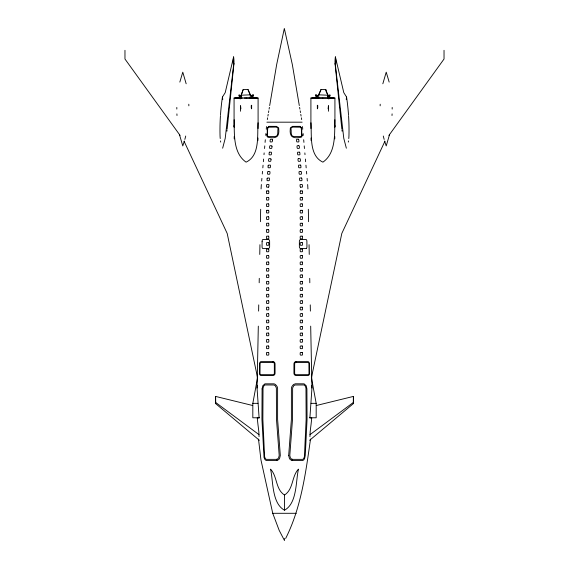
<?xml version="1.0" encoding="UTF-8"?>
<svg xmlns="http://www.w3.org/2000/svg" width="569" height="569" viewBox="0 0 569 569"><rect width="100%" height="100%" fill="white"/><g stroke="black" fill="none" stroke-linecap="round" stroke-linejoin="round"><path stroke-width="0.85" d="M317.36 108.807L317.367 105.308L317.751 105.421L317.73 107.989M240.545 111.24L240.559 105.649L240.9 108.828M392.176 109.056L392.183 107.441M318.697 98.266L318.725 94.731L321.08 89.433L325.845 89.625L327.772 95.101L327.516 98.622M316.279 405.519L353.392 396.422A37.035 9.588 90 0 1 353.47 402.368L353.399 403.585L309.628 440.299M257.935 140.479L257.977 137.997M334.771 138.864L334.807 136.539M234.101 127.2L234.136 125.507M234.144 119.732C234.449 133.978 232.92 152.976 246.085 162.158C260.111 155.607 257.16 135.351 258.034 122.783M259.059 436.601L258.852 431.978A153.658 73.493 83.6 0 0 257.992 424.858L257.252 418.051L259.101 417.781L257.06 388.108L258.312 326.144M258.611 311.094L258.739 304.892M259.187 282.765L259.272 278.341M259.756 254.435L259.948 244.698M260.417 221.682L260.666 209.285M261.071 188.929L261.342 184.527M310.966 122.783C311.84 135.351 308.889 155.607 322.915 162.158C336.08 152.976 334.551 133.978 334.857 119.732M380.149 105.827L380.192 104.212M328.832 99.006L328.939 96.232L327.772 95.101M317.353 98.551L317.466 95.77L318.725 94.731M251.484 107.925L251.633 105.308L251.249 105.421L251.27 107.989M310.688 326.144L311.94 388.108L309.899 417.781L311.748 418.051L311.008 424.858A153.658 73.493 -83.6 0 0 310.148 431.978L309.941 436.601M392.005 115.507L392.098 113.892M252.75 98.217L253.027 94.724L252.472 97.576M329.586 98.43L329.856 94.938L329.302 97.79M261.655 181.013L261.889 178.374M262.281 173.986L262.515 171.354M262.828 167.841L263.056 165.202M263.369 161.696L263.603 159.057M263.995 154.668L264.151 152.912M264.542 148.523L264.777 145.884M265.083 142.378L265.318 139.739M265.709 135.351L265.865 133.594M266.256 129.206L266.491 126.567M227.152 129.135L233.959 63.472M220.48 115.173A222.977 220.857 -90 0 1 222.429 97.05L225.217 92.612L233.61 56.9A35.321 34.986 90 0 1 233.994 62.91A7.553 7.475 -90 0 1 233.61 65.129L225.217 138.345L222.65 148.203M310.51 439.069C305.766 472.747 301.143 507.754 285.659 538.445M226.903 131.211L227.038 130.173M257.06 388.108L257.437 385.448M259.372 440.299L215.601 403.585L215.679 402.368A39.83 10.306 90 0 0 215.608 396.422L252.721 405.519M240.751 98.387L241.235 95.208L243.155 89.625L247.92 89.433L250.275 94.731L250.303 98.266M277.046 460.406L277.124 459.944M267.323 119.561L267.622 117.819M267.914 116.069L268.212 114.326M268.511 112.577L268.803 110.834M269.101 109.092L269.4 107.342M269.692 105.599L276.662 64.589L284.329 28.45L292.338 64.589L299.308 105.599M259.542 417.781L252.821 417.781L252.821 403.343L257.529 377.93M252.401 98.195L253.027 94.724M329.231 98.409L329.856 94.938M251.085 98.444L251.541 95.983L250.282 94.838L247.92 89.433M311.471 377.489L341.813 233.432L384.936 141.219M179.832 82.078L182.777 72.163L186.163 83.771M184.847 139.419L185.722 136.027M382.837 83.771L386.223 72.163L389.168 82.078M389.609 134.334L386.223 145.941L384.637 141.076M184.363 141.076L182.777 145.941L179.391 134.334M241.484 98.622L241.228 95.101L243.155 89.625M321.08 89.433L318.718 94.838L317.459 95.983L317.915 98.444M215.601 403.585L215.53 402.368A37.035 9.588 -90 0 1 215.608 396.422M353.399 403.585L353.321 402.368A39.83 10.306 -90 0 1 353.392 396.422M388.947 135.372L444.033 59.012L444.033 50.321M251.647 98.551L251.534 95.77L250.282 94.838L241.235 95.208L240.068 96.445L241.228 95.101M241.235 95.208L240.061 96.232L240.168 99.006M317.466 95.77L318.718 94.838L327.765 95.208C331.869 100.336 325.02 91.531 325.845 89.625M309.991 434.638L353.47 402.368M284.5 495.016C293.618 489.276 291.52 476.317 298.469 469.126C295.66 480.976 297.331 503.252 284.5 510.208C271.669 503.252 273.34 480.976 270.531 469.126C277.48 476.317 275.382 489.276 284.5 495.016L284.5 510.208M246.043 98.017L244.001 98.017M276.378 459.354L277.629 458.877A3.478 3.329 74.7 0 0 278.611 457.889L279.194 455.485L276.491 419.367L276.363 387.873L275.211 385.718L273.931 385L265.346 384.964A2.347 1.828 -89.5 0 0 264.5 385.227L263.539 386.408L263.027 388.357L262.864 419.367L264.578 456.53L265.168 458.344L266.178 459.368L276.349 459.361M268.333 187.158L268.397 187.158A0.797 0.484 -83.5 0 0 268.881 186.376L268.966 185.245A0.775 0.469 -83.5 0 0 268.547 184.463L267.131 184.463A0.797 0.484 -83.5 0 0 266.591 185.245L266.498 186.376A0.775 0.469 -83.5 0 0 266.854 187.158L268.369 187.158M295.987 362.417L308.049 362.432A1.472 0.989 89 0 1 308.91 363.698L309.003 373.399A1.472 0.989 89 0 1 308.156 374.665L295.987 374.679A1.522 1.316 -90 0 1 294.65 373.399L294.664 363.705A1.522 1.316 -90 0 1 295.987 362.439M322.815 98.017L318.697 98.024M234.072 126.795L234.072 98.053L237.259 98.032M310.909 128.537L310.909 98.053L316.677 98.024M258.091 128.537L258.091 98.053L254.969 98.067M334.928 126.795L334.928 98.053L331.805 98.067M236 98.039L235.367 98.053L236.064 98.067M332.936 98.067L333.633 98.053L333 98.039M250.844 98.088L253.312 98.074M328.498 98.088L330.148 98.074M236.32 98.032L239.848 98.024M241.441 98.024L242.344 98.024M252.743 98.074L255.958 98.074M313.149 98.032L326.023 98.017M329.572 98.074L332.794 98.074M239.293 98.024L249.194 98.017M251.626 98.024L249.457 98.024M266.882 122.179L302.118 122.179M269.692 152.165L271.093 152.165A0.782 0.448 -83.9 0 1 271.491 152.947L271.399 154.078A0.789 0.455 -83.9 0 1 270.887 154.86L269.478 154.86A0.775 0.469 -83.5 0 1 269.059 154.078L269.151 152.947A0.797 0.484 -83.5 0 1 269.692 152.165M299.308 152.165L297.907 152.165A0.782 0.448 83.9 0 0 297.509 152.947L297.601 154.078A0.789 0.455 83.9 0 0 298.113 154.86L299.522 154.86A0.775 0.469 83.5 0 0 299.941 154.078L299.849 152.947A0.797 0.484 83.5 0 0 299.308 152.165M268.155 171.546L269.578 171.546A0.775 0.469 -83.5 0 1 269.991 172.329L269.905 173.46A0.797 0.484 -83.5 0 1 269.365 174.242L267.942 174.242A0.775 0.469 -83.5 0 1 267.522 173.46L267.615 172.329A0.797 0.484 -83.5 0 1 268.155 171.546M300.845 171.546L299.422 171.546A0.775 0.469 83.5 0 0 299.01 172.329L299.095 173.46A0.797 0.484 83.5 0 0 299.635 174.242L301.058 174.242A0.775 0.469 83.5 0 0 301.478 173.46L301.385 172.329A0.797 0.484 83.5 0 0 300.845 171.546M300.631 187.158L302.146 187.158A0.775 0.469 83.5 0 0 302.502 186.376L302.409 185.245A0.797 0.484 83.5 0 0 301.869 184.463L300.453 184.463A0.775 0.469 83.5 0 0 300.034 185.245L300.119 186.376A0.797 0.484 83.5 0 0 300.603 187.151L300.667 187.158M266.918 190.928L268.333 190.928M300.667 190.928L302.082 190.928M266.918 210.302L268.333 210.302M300.667 210.302L302.082 210.302M266.918 229.684L268.333 229.684M300.667 229.684L302.082 229.684M273.006 361.614L261.086 361.614A2.283 1.529 -89 0 0 259.756 362.752L259.663 363.008A2.269 1.472 -89 0 0 259.542 363.89L259.564 374.075A2.283 1.529 -89 0 0 260.965 375.483L273.006 375.483A2.319 2.006 -90 0 0 275.069 373.207L275.047 363.89A2.319 2.006 -90 0 0 273.013 361.635M295.994 361.614L307.914 361.614A2.283 1.529 89 0 1 309.244 362.752L309.337 363.008A2.269 1.472 89 0 1 309.458 363.89L309.436 374.075A2.283 1.529 89 0 1 308.035 375.483L295.994 375.483A2.319 2.006 -90 0 1 293.931 373.207L293.953 363.89A2.319 2.006 -90 0 1 295.987 361.635M252.821 403.343L257.928 403.343M311.072 403.343L316.179 403.343L316.179 417.781L309.458 417.781M258.49 439.069L260.958 459.944L272.736 513.295L296.264 513.295M326.656 98.024L328.868 98.06M329.152 98.024L332.68 98.032M255.851 98.032L246.185 98.017M313.042 98.074L317.865 98.081M329.707 98.024L322.957 98.017M236.206 98.074L239.428 98.074M252.323 98.024L258.091 98.053M331.741 98.032L334.928 98.053M314.031 98.067L310.909 98.053M315.688 98.074L318.156 98.088M237.195 98.067L234.072 98.053M238.852 98.074L240.502 98.088M292.651 459.361L302.822 459.368L303.832 458.344L304.422 456.53L306.136 419.367L305.973 388.357L305.461 386.408L304.5 385.227A2.347 1.828 89.5 0 0 303.654 384.964L295.069 385L293.789 385.718L292.637 387.873L292.509 419.367L289.806 455.485L290.389 457.889A3.478 3.329 -74.7 0 0 291.371 458.877L292.622 459.354M273.013 362.417L260.951 362.432A1.472 0.989 -89 0 0 260.09 363.698L259.997 373.399A1.472 0.989 -89 0 0 260.844 374.665L273.013 374.679A1.522 1.316 -90 0 0 274.35 373.399L274.336 363.705A1.522 1.316 -90 0 0 273.013 362.439M215.53 402.368L259.009 434.638M250.275 94.731L251.534 95.77M180.053 135.372L124.967 59.012L124.967 50.321M348.52 115.173A222.977 220.857 90 0 0 346.571 97.05L343.783 92.612L335.39 56.9A35.321 34.986 -90 0 0 335.006 62.91A7.553 7.475 90 0 0 335.39 65.129L343.783 138.345L346.35 148.203M184.064 141.219L227.187 233.432L257.529 377.489M272.736 513.295L279.201 530.408L284.5 540.55L284.5 538.445M383.278 136.027L384.153 139.419M311.471 377.93L316.179 403.343M316.25 98.217L315.973 94.724L316.528 97.576M239.414 98.43L239.144 94.938L239.698 97.79M315.973 94.724L316.599 98.195M239.144 94.938L239.769 98.409M299.6 107.342L299.899 109.092M300.197 110.834L300.489 112.577M300.788 114.326L301.086 116.069M301.378 117.819L301.677 119.561M291.876 459.944L291.954 460.406M327.765 95.208L328.249 98.387M311.563 385.448L311.94 388.108M341.962 130.173L342.097 131.211M335.041 63.472L341.848 129.135M302.509 126.567L302.744 129.206M303.135 133.594L303.291 135.351M303.682 139.739L303.917 142.378M304.223 145.884L304.458 148.523M304.849 152.912L305.005 154.668M305.397 159.057L305.631 161.696M305.944 165.202L306.172 167.841M306.485 171.354L306.719 173.986M307.111 178.374L307.345 181.013M307.658 184.527L307.929 188.929M176.902 113.892L176.995 115.507M317.367 105.308L317.516 107.925M188.808 104.212L188.851 105.827M308.334 209.285L308.583 221.682M309.052 244.698L309.244 254.435M309.728 278.341L309.813 282.765M310.261 304.892L310.389 311.094M334.864 125.507L334.899 127.2M311.023 137.997L311.065 140.479M234.193 136.539L234.229 138.864M176.817 107.441L176.824 109.056M328.455 111.24L328.441 105.649L328.1 108.828M251.633 105.308L251.64 108.807M266.918 210.31A0.789 0.477 -90 0 0 266.434 211.092L266.441 212.223A0.789 0.477 -90 0 0 266.918 212.998L268.333 213.005A0.789 0.477 -90 0 0 268.817 212.223L268.817 211.092A0.789 0.477 -90 0 0 268.333 210.31M268.333 190.928A0.789 0.477 -90 0 1 268.817 191.71L268.817 192.841A0.789 0.477 -90 0 1 268.333 193.616L266.918 193.624A0.789 0.477 -90 0 1 266.434 192.841L266.441 191.71A0.789 0.477 -90 0 1 266.918 190.928M266.918 229.691A0.789 0.477 -90 0 0 266.434 230.466L266.441 231.604A0.789 0.477 -90 0 0 266.918 232.38L268.333 232.387A0.789 0.477 -90 0 0 268.817 231.604L268.817 230.466A0.789 0.477 -90 0 0 268.333 229.691M302.082 229.691A0.789 0.477 -90 0 1 302.566 230.466L302.559 231.604A0.789 0.477 -90 0 1 302.082 232.38L300.667 232.387A0.789 0.477 -90 0 1 300.183 231.604L300.183 230.466A0.789 0.477 -90 0 1 300.667 229.691M302.082 190.928A0.789 0.477 -90 0 1 302.566 191.71L302.559 192.841A0.789 0.477 -90 0 1 302.082 193.616L300.667 193.624A0.789 0.477 -90 0 1 300.183 192.841L300.183 191.71A0.789 0.477 -90 0 1 300.667 190.928M302.082 210.31A0.789 0.477 -90 0 1 302.566 211.092L302.559 212.223A0.789 0.477 -90 0 1 302.082 212.998L300.667 213.005A0.789 0.477 -90 0 1 300.183 212.223L300.183 211.092A0.789 0.477 -90 0 1 300.667 210.31M348.769 138.552A47.661 47.213 90 0 0 348.975 134.981A222.977 220.857 90 0 0 348.577 115.962M348.484 140.92A47.661 47.213 90 0 1 348.292 142.094M335.39 65.129A7.553 7.475 -90 0 0 335.774 62.91A35.321 34.986 -90 0 0 335.39 56.9M346.229 99.404A222.977 220.857 -90 0 1 346.571 97.05M220.708 142.094A47.661 47.213 -90 0 1 220.516 140.92M220.231 138.552A47.661 47.213 -90 0 1 220.025 134.981A222.977 220.857 -90 0 1 220.423 115.962M233.61 65.129A7.553 7.475 90 0 1 233.226 62.91A35.321 34.986 90 0 1 233.61 56.9M222.429 97.05A222.977 220.857 -90 0 1 222.771 99.404M262.089 388.897L261.946 419.367L264.023 457.405L264.905 459.503L266.178 460.52L276.001 460.563L278.234 459.88A4.652 4.46 74.7 0 0 279.557 458.564L280.318 455.449L277.608 419.367L277.608 388.897A5.249 5 -90 0 0 276.982 386.344L275.481 384.473L274.087 383.833L264.898 383.833L262.764 385.789L262.089 388.897M262.103 241.427L262.053 246.597A1.92 0.846 -89.2 0 0 262.658 248.454L268.454 248.518A1.927 1.174 -90 0 0 269.635 246.597L269.628 241.427A1.927 1.174 -90 0 0 268.454 239.506L262.75 239.57A1.92 0.846 -89.2 0 0 262.103 241.427M288.682 455.449L289.443 458.564A4.652 4.46 -74.7 0 0 290.766 459.88L292.999 460.563L302.495 460.563L303.746 459.944L304.593 458.564L305.269 455.449L307.054 419.367L306.911 388.897L306.236 385.789L304.102 383.833L295.403 383.791L293.519 384.473L292.018 386.344A5.249 5 -90 0 0 291.392 388.897L291.392 419.367L288.682 455.449M301.805 135.13L301.115 136.539L293.803 136.553C290.041 136.382 291.677 130.82 290.958 128.658A0.896 0.754 80.2 0 1 291.043 128.139L292.594 127.079L300.667 127.2L301.271 128.48L301.805 135.13M302.103 135.244L301.798 136.78L301.015 137.264C293.127 138.751 289.287 137.186 290.304 128.679A1.522 1.43 74.2 0 1 290.453 127.819L292.494 126.375L300.155 126.354C303.142 127.748 300.909 133.032 302.103 135.244M266.911 134.938L267.11 136.581L267.985 137.264C275.873 138.751 279.713 137.186 278.696 128.679A1.522 1.43 -74.2 0 0 278.547 127.819L276.506 126.375L268.845 126.354C265.936 127.705 268.056 132.769 266.911 134.938M267.21 134.91L267.885 136.539L275.197 136.553C278.959 136.382 277.323 130.82 278.042 128.658A0.896 0.754 -80.2 0 0 277.957 128.139L276.406 127.079L268.333 127.2L267.729 128.48L267.21 134.91M271 159.405L270.915 160.536A0.789 0.455 -83.9 0 1 270.403 161.319L268.966 161.319A0.775 0.469 -83.5 0 1 268.547 160.536L268.639 159.405A0.797 0.484 -83.5 0 1 269.18 158.623L270.659 158.63A0.775 0.448 -83.9 0 1 271 159.405M271.975 146.482L271.89 147.613A0.789 0.455 -83.9 0 1 271.377 148.395L269.991 148.402A0.775 0.469 -83.5 0 1 269.578 147.613L269.663 146.482A0.797 0.484 -83.5 0 1 270.204 145.707L271.584 145.7A0.782 0.448 -83.9 0 1 271.975 146.482M272.466 140.024L272.38 141.155A0.789 0.455 -83.9 0 1 271.868 141.937L270.503 141.937A0.775 0.469 -83.5 0 1 270.09 141.155L270.175 140.024A0.797 0.484 -83.5 0 1 270.723 139.241L272.067 139.241A0.782 0.448 -83.9 0 1 272.466 140.024M267.103 178.787L267.01 179.918A0.775 0.469 -83.5 0 0 267.43 180.7L268.845 180.7A0.797 0.484 -83.5 0 0 269.393 179.918L269.478 178.787A0.775 0.469 -83.5 0 0 269.066 178.005L267.643 178.005A0.797 0.484 -83.5 0 0 267.103 178.787M268.127 165.864L268.035 166.994A0.775 0.469 -83.5 0 0 268.454 167.777L269.877 167.777A0.797 0.484 -83.5 0 0 270.417 166.994L270.503 165.864A0.775 0.469 -83.5 0 0 270.09 165.081L268.668 165.081A0.797 0.484 -83.5 0 0 268.127 165.864M306.342 248.454L300.546 248.518A1.927 1.174 -90 0 1 299.365 246.597L299.372 241.427A1.927 1.174 -90 0 1 300.546 239.506L306.25 239.57A1.92 0.846 89.2 0 1 306.897 241.427L306.947 246.597A1.92 0.846 89.2 0 1 306.342 248.454M298.376 158.623L298.341 158.63A0.775 0.448 83.9 0 0 298 159.405L298.085 160.536A0.797 0.484 83.5 0 0 298.611 161.319L300.034 161.319A0.775 0.469 83.5 0 0 300.453 160.536L300.361 159.405A0.797 0.484 83.5 0 0 299.82 158.623L298.398 158.623M312.345 98.046L312.9 98.067L312.345 98.046M256.797 98.053L256.1 98.067L256.797 98.053M298.277 139.241L296.933 139.241A0.782 0.448 83.9 0 0 296.534 140.024L296.62 141.155A0.789 0.455 83.9 0 0 297.132 141.937L298.497 141.937A0.775 0.469 83.5 0 0 298.91 141.155L298.825 140.024A0.797 0.484 83.5 0 0 298.277 139.241M298.796 145.7L297.416 145.7A0.782 0.448 83.9 0 0 297.025 146.482L297.11 147.613A0.789 0.455 83.9 0 0 297.623 148.395L299.01 148.402A0.775 0.469 83.5 0 0 299.422 147.613L299.337 146.482A0.797 0.484 83.5 0 0 298.796 145.707M300.332 165.081L298.91 165.081A0.775 0.469 83.5 0 0 298.49 165.864L298.583 166.994A0.797 0.484 83.5 0 0 299.123 167.777L300.546 167.777A0.775 0.469 83.5 0 0 300.965 166.994L300.873 165.864A0.797 0.484 83.5 0 0 300.332 165.081M301.357 178.005L299.934 178.005A0.775 0.469 83.5 0 0 299.522 178.787L299.607 179.918A0.797 0.484 83.5 0 0 300.155 180.7L301.57 180.7A0.775 0.469 83.5 0 0 301.99 179.918L301.897 178.787A0.797 0.484 83.5 0 0 301.357 178.005M268.333 197.386L266.918 197.386A0.789 0.477 -90 0 0 266.434 198.168L266.441 199.299A0.789 0.477 -90 0 0 266.918 200.082L268.333 200.082A0.789 0.477 -90 0 0 268.817 199.299L268.817 198.168A0.789 0.477 -90 0 0 268.333 197.386M302.082 197.386L300.667 197.386A0.789 0.477 -90 0 0 300.183 198.168L300.183 199.299A0.789 0.477 -90 0 0 300.667 200.082L302.082 200.082A0.789 0.477 -90 0 0 302.566 199.299L302.559 198.168A0.789 0.477 -90 0 0 302.082 197.386M268.333 203.844L266.918 203.844A0.789 0.477 -90 0 0 266.434 204.627L266.441 205.758A0.789 0.477 -90 0 0 266.918 206.54L268.333 206.54A0.789 0.477 -90 0 0 268.817 205.758L268.817 204.627A0.789 0.477 -90 0 0 268.333 203.844M302.082 203.844L300.667 203.844A0.789 0.477 -90 0 0 300.183 204.627L300.183 205.758A0.789 0.477 -90 0 0 300.667 206.54L302.082 206.54A0.789 0.477 -90 0 0 302.566 205.758L302.559 204.627A0.789 0.477 -90 0 0 302.082 203.844M268.333 216.768L266.918 216.768A0.789 0.477 -90 0 0 266.434 217.55L266.441 218.681A0.789 0.477 -90 0 0 266.918 219.463L268.333 219.463A0.789 0.477 -90 0 0 268.817 218.681L268.817 217.55A0.789 0.477 -90 0 0 268.333 216.768M302.082 216.768L300.667 216.768A0.789 0.477 -90 0 0 300.183 217.55L300.183 218.681A0.789 0.477 -90 0 0 300.667 219.463L302.082 219.463A0.789 0.477 -90 0 0 302.566 218.681L302.559 217.55A0.789 0.477 -90 0 0 302.082 216.768M268.333 223.226L266.918 223.226A0.789 0.477 -90 0 0 266.434 224.008L266.441 225.139A0.789 0.477 -90 0 0 266.918 225.921L268.333 225.921A0.789 0.477 -90 0 0 268.817 225.139L268.817 224.008A0.789 0.477 -90 0 0 268.333 223.226M302.082 223.226L300.667 223.226A0.789 0.477 -90 0 0 300.183 224.008L300.183 225.139A0.789 0.477 -90 0 0 300.667 225.921L302.082 225.921A0.789 0.477 -90 0 0 302.566 225.139L302.559 224.008A0.789 0.477 -90 0 0 302.082 223.226M268.333 236.149L266.918 236.149A0.789 0.477 -90 0 0 266.434 236.932L266.441 238.062A0.789 0.477 -90 0 0 266.918 238.845L268.333 238.845A0.789 0.477 -90 0 0 268.817 238.062L268.817 236.932A0.789 0.477 -90 0 0 268.333 236.149M302.082 236.149L300.667 236.149A0.789 0.477 -90 0 0 300.183 236.932L300.183 238.062A0.789 0.477 -90 0 0 300.667 238.845L302.082 238.845A0.789 0.477 -90 0 0 302.566 238.062L302.559 236.932A0.789 0.477 -90 0 0 302.082 236.149M268.333 242.607L266.918 242.607A0.789 0.477 -90 0 0 266.434 243.39L266.441 244.521A0.789 0.477 -90 0 0 266.918 245.303L268.333 245.303A0.789 0.477 -90 0 0 268.817 244.521L268.817 243.39A0.789 0.477 -90 0 0 268.333 242.607M302.082 242.607L300.667 242.607A0.789 0.477 -90 0 0 300.183 243.39L300.183 244.521A0.789 0.477 -90 0 0 300.667 245.303L302.082 245.303A0.789 0.477 -90 0 0 302.566 244.521L302.559 243.39A0.789 0.477 -90 0 0 302.082 242.607M268.333 249.066L266.918 249.066A0.789 0.477 -90 0 0 266.434 249.848L266.441 250.986A0.789 0.477 -90 0 0 266.918 251.761L268.333 251.768A0.789 0.477 -90 0 0 268.817 250.986L268.817 249.848A0.789 0.477 -90 0 0 268.333 249.073M302.082 249.066L300.667 249.066A0.789 0.477 -90 0 0 300.183 249.848L300.183 250.986A0.789 0.477 -90 0 0 300.667 251.761L302.082 251.768A0.789 0.477 -90 0 0 302.566 250.986L302.559 249.848A0.789 0.477 -90 0 0 302.082 249.073M268.333 255.531L266.918 255.531A0.789 0.477 -90 0 0 266.434 256.313L266.441 257.444A0.789 0.477 -90 0 0 266.918 258.226L268.333 258.226A0.789 0.477 -90 0 0 268.817 257.444L268.817 256.313A0.789 0.477 -90 0 0 268.333 255.531M302.082 255.531L300.667 255.531A0.789 0.477 -90 0 0 300.183 256.313L300.183 257.444A0.789 0.477 -90 0 0 300.667 258.226L302.082 258.226A0.789 0.477 -90 0 0 302.566 257.444L302.559 256.313A0.789 0.477 -90 0 0 302.082 255.531M268.333 261.989L266.918 261.989A0.789 0.477 -90 0 0 266.434 262.771L266.441 263.902A0.789 0.477 -90 0 0 266.918 264.685L268.333 264.685A0.789 0.477 -90 0 0 268.817 263.902L268.817 262.771A0.789 0.477 -90 0 0 268.333 261.989M302.082 261.989L300.667 261.989A0.789 0.477 -90 0 0 300.183 262.771L300.183 263.902A0.789 0.477 -90 0 0 300.667 264.685L302.082 264.685A0.789 0.477 -90 0 0 302.566 263.902L302.559 262.771A0.789 0.477 -90 0 0 302.082 261.989M268.333 268.447L266.918 268.447A0.789 0.477 -90 0 0 266.434 269.229L266.441 270.367A0.789 0.477 -90 0 0 266.918 271.143L268.333 271.15A0.789 0.477 -90 0 0 268.817 270.367L268.817 269.229A0.789 0.477 -90 0 0 268.333 268.454M302.082 268.447L300.667 268.447A0.789 0.477 -90 0 0 300.183 269.229L300.183 270.367A0.789 0.477 -90 0 0 300.667 271.143L302.082 271.15A0.789 0.477 -90 0 0 302.566 270.367L302.559 269.229A0.789 0.477 -90 0 0 302.082 268.454M268.333 274.912L266.918 274.912A0.789 0.477 -90 0 0 266.434 275.695L266.441 276.826A0.789 0.477 -90 0 0 266.918 277.608L268.333 277.608A0.789 0.477 -90 0 0 268.817 276.826L268.817 275.695A0.789 0.477 -90 0 0 268.333 274.912M302.082 274.912L300.667 274.912A0.789 0.477 -90 0 0 300.183 275.695L300.183 276.826A0.789 0.477 -90 0 0 300.667 277.608L302.082 277.608A0.789 0.477 -90 0 0 302.566 276.826L302.559 275.695A0.789 0.477 -90 0 0 302.082 274.912M268.333 281.371L266.918 281.371A0.789 0.477 -90 0 0 266.434 282.153L266.441 283.284A0.789 0.477 -90 0 0 266.918 284.066L268.333 284.066A0.789 0.477 -90 0 0 268.817 283.284L268.817 282.153A0.789 0.477 -90 0 0 268.333 281.371M302.082 281.371L300.667 281.371A0.789 0.477 -90 0 0 300.183 282.153L300.183 283.284A0.789 0.477 -90 0 0 300.667 284.066L302.082 284.066A0.789 0.477 -90 0 0 302.566 283.284L302.559 282.153A0.789 0.477 -90 0 0 302.082 281.371M268.333 287.829L266.918 287.829A0.789 0.477 -90 0 0 266.434 288.611L266.441 289.749A0.789 0.477 -90 0 0 266.918 290.524L268.333 290.531A0.789 0.477 -90 0 0 268.817 289.749L268.817 288.611A0.789 0.477 -90 0 0 268.333 287.836M302.082 287.829L300.667 287.829A0.789 0.477 -90 0 0 300.183 288.611L300.183 289.749A0.789 0.477 -90 0 0 300.667 290.524L302.082 290.531A0.789 0.477 -90 0 0 302.566 289.749L302.559 288.611A0.789 0.477 -90 0 0 302.082 287.836M268.333 294.294L266.918 294.294A0.789 0.477 -90 0 0 266.434 295.076L266.441 296.207A0.789 0.477 -90 0 0 266.918 296.99L268.333 296.99A0.789 0.477 -90 0 0 268.817 296.207L268.817 295.076A0.789 0.477 -90 0 0 268.333 294.294M302.082 294.294L300.667 294.294A0.789 0.477 -90 0 0 300.183 295.076L300.183 296.207A0.789 0.477 -90 0 0 300.667 296.99L302.082 296.99A0.789 0.477 -90 0 0 302.566 296.207L302.559 295.076A0.789 0.477 -90 0 0 302.082 294.294M268.333 300.752L266.918 300.752A0.789 0.477 -90 0 0 266.434 301.534L266.441 302.665A0.789 0.477 -90 0 0 266.918 303.448L268.333 303.448A0.789 0.477 -90 0 0 268.817 302.665L268.817 301.534A0.789 0.477 -90 0 0 268.333 300.752M302.082 300.752L300.667 300.752A0.789 0.477 -90 0 0 300.183 301.534L300.183 302.665A0.789 0.477 -90 0 0 300.667 303.448L302.082 303.448A0.789 0.477 -90 0 0 302.566 302.665L302.559 301.534A0.789 0.477 -90 0 0 302.082 300.752M268.333 307.21L266.918 307.21A0.789 0.477 -90 0 0 266.434 307.993L266.441 309.131A0.789 0.477 -90 0 0 266.918 309.906L268.333 309.913A0.789 0.477 -90 0 0 268.817 309.131L268.817 307.993A0.789 0.477 -90 0 0 268.333 307.217M302.082 307.21L300.667 307.21A0.789 0.477 -90 0 0 300.183 307.993L300.183 309.131A0.789 0.477 -90 0 0 300.667 309.906L302.082 309.913A0.789 0.477 -90 0 0 302.566 309.131L302.559 307.993A0.789 0.477 -90 0 0 302.082 307.217M268.333 313.675L266.918 313.675A0.789 0.477 -90 0 0 266.434 314.458L266.441 315.589A0.789 0.477 -90 0 0 266.918 316.371L268.333 316.371A0.789 0.477 -90 0 0 268.817 315.589L268.817 314.458A0.789 0.477 -90 0 0 268.333 313.675M302.082 313.675L300.667 313.675A0.789 0.477 -90 0 0 300.183 314.458L300.183 315.589A0.789 0.477 -90 0 0 300.667 316.371L302.082 316.371A0.789 0.477 -90 0 0 302.566 315.589L302.559 314.458A0.789 0.477 -90 0 0 302.082 313.675M268.333 320.134L266.918 320.134A0.789 0.477 -90 0 0 266.434 320.916L266.441 322.047A0.789 0.477 -90 0 0 266.918 322.829L268.333 322.829A0.789 0.477 -90 0 0 268.817 322.047L268.817 320.916A0.789 0.477 -90 0 0 268.333 320.134M302.082 320.134L300.667 320.134A0.789 0.477 -90 0 0 300.183 320.916L300.183 322.047A0.789 0.477 -90 0 0 300.667 322.829L302.082 322.829A0.789 0.477 -90 0 0 302.566 322.047L302.559 320.916A0.789 0.477 -90 0 0 302.082 320.134M268.333 326.592L266.918 326.592A0.789 0.477 -90 0 0 266.434 327.374L266.441 328.512A0.789 0.477 -90 0 0 266.918 329.287L268.333 329.295A0.789 0.477 -90 0 0 268.817 328.512L268.817 327.374A0.789 0.477 -90 0 0 268.333 326.599M302.082 326.592L300.667 326.592A0.789 0.477 -90 0 0 300.183 327.374L300.183 328.512A0.789 0.477 -90 0 0 300.667 329.287L302.082 329.295A0.789 0.477 -90 0 0 302.566 328.512L302.559 327.374A0.789 0.477 -90 0 0 302.082 326.599M268.333 333.057L266.918 333.057A0.789 0.477 -90 0 0 266.434 333.839L266.441 334.97A0.789 0.477 -90 0 0 266.918 335.753L268.333 335.753A0.789 0.477 -90 0 0 268.817 334.97L268.817 333.839A0.789 0.477 -90 0 0 268.333 333.057M302.082 333.057L300.667 333.057A0.789 0.477 -90 0 0 300.183 333.839L300.183 334.97A0.789 0.477 -90 0 0 300.667 335.753L302.082 335.753A0.789 0.477 -90 0 0 302.566 334.97L302.559 333.839A0.789 0.477 -90 0 0 302.082 333.057M268.333 339.515L266.918 339.515A0.789 0.477 -90 0 0 266.434 340.298L266.441 341.428A0.789 0.477 -90 0 0 266.918 342.211L268.333 342.211A0.789 0.477 -90 0 0 268.817 341.428L268.817 340.298A0.789 0.477 -90 0 0 268.333 339.515M302.082 339.515L300.667 339.515A0.789 0.477 -90 0 0 300.183 340.298L300.183 341.428A0.789 0.477 -90 0 0 300.667 342.211L302.082 342.211A0.789 0.477 -90 0 0 302.566 341.428L302.559 340.298A0.789 0.477 -90 0 0 302.082 339.515M268.333 345.973L266.918 345.973A0.789 0.477 -90 0 0 266.434 346.756L266.441 347.887A0.789 0.477 -90 0 0 266.918 348.669L268.333 348.676A0.789 0.477 -90 0 0 268.817 347.887L268.817 346.756A0.789 0.477 -90 0 0 268.333 345.98M302.082 345.973L300.667 345.973A0.789 0.477 -90 0 0 300.183 346.756L300.183 347.887A0.789 0.477 -90 0 0 300.667 348.669L302.082 348.676A0.789 0.477 -90 0 0 302.566 347.887L302.559 346.756A0.789 0.477 -90 0 0 302.082 345.98M268.333 352.439L266.918 352.439A0.789 0.477 -90 0 0 266.434 353.221L266.441 354.352A0.789 0.477 -90 0 0 266.918 355.134L268.333 355.134A0.789 0.477 -90 0 0 268.817 354.352L268.817 353.221A0.789 0.477 -90 0 0 268.333 352.439M302.082 352.439L300.667 352.439A0.789 0.477 -90 0 0 300.183 353.221L300.183 354.352A0.789 0.477 -90 0 0 300.667 355.134L302.082 355.134A0.789 0.477 -90 0 0 302.566 354.352L302.559 353.221A0.789 0.477 -90 0 0 302.082 352.439"/></g></svg>
